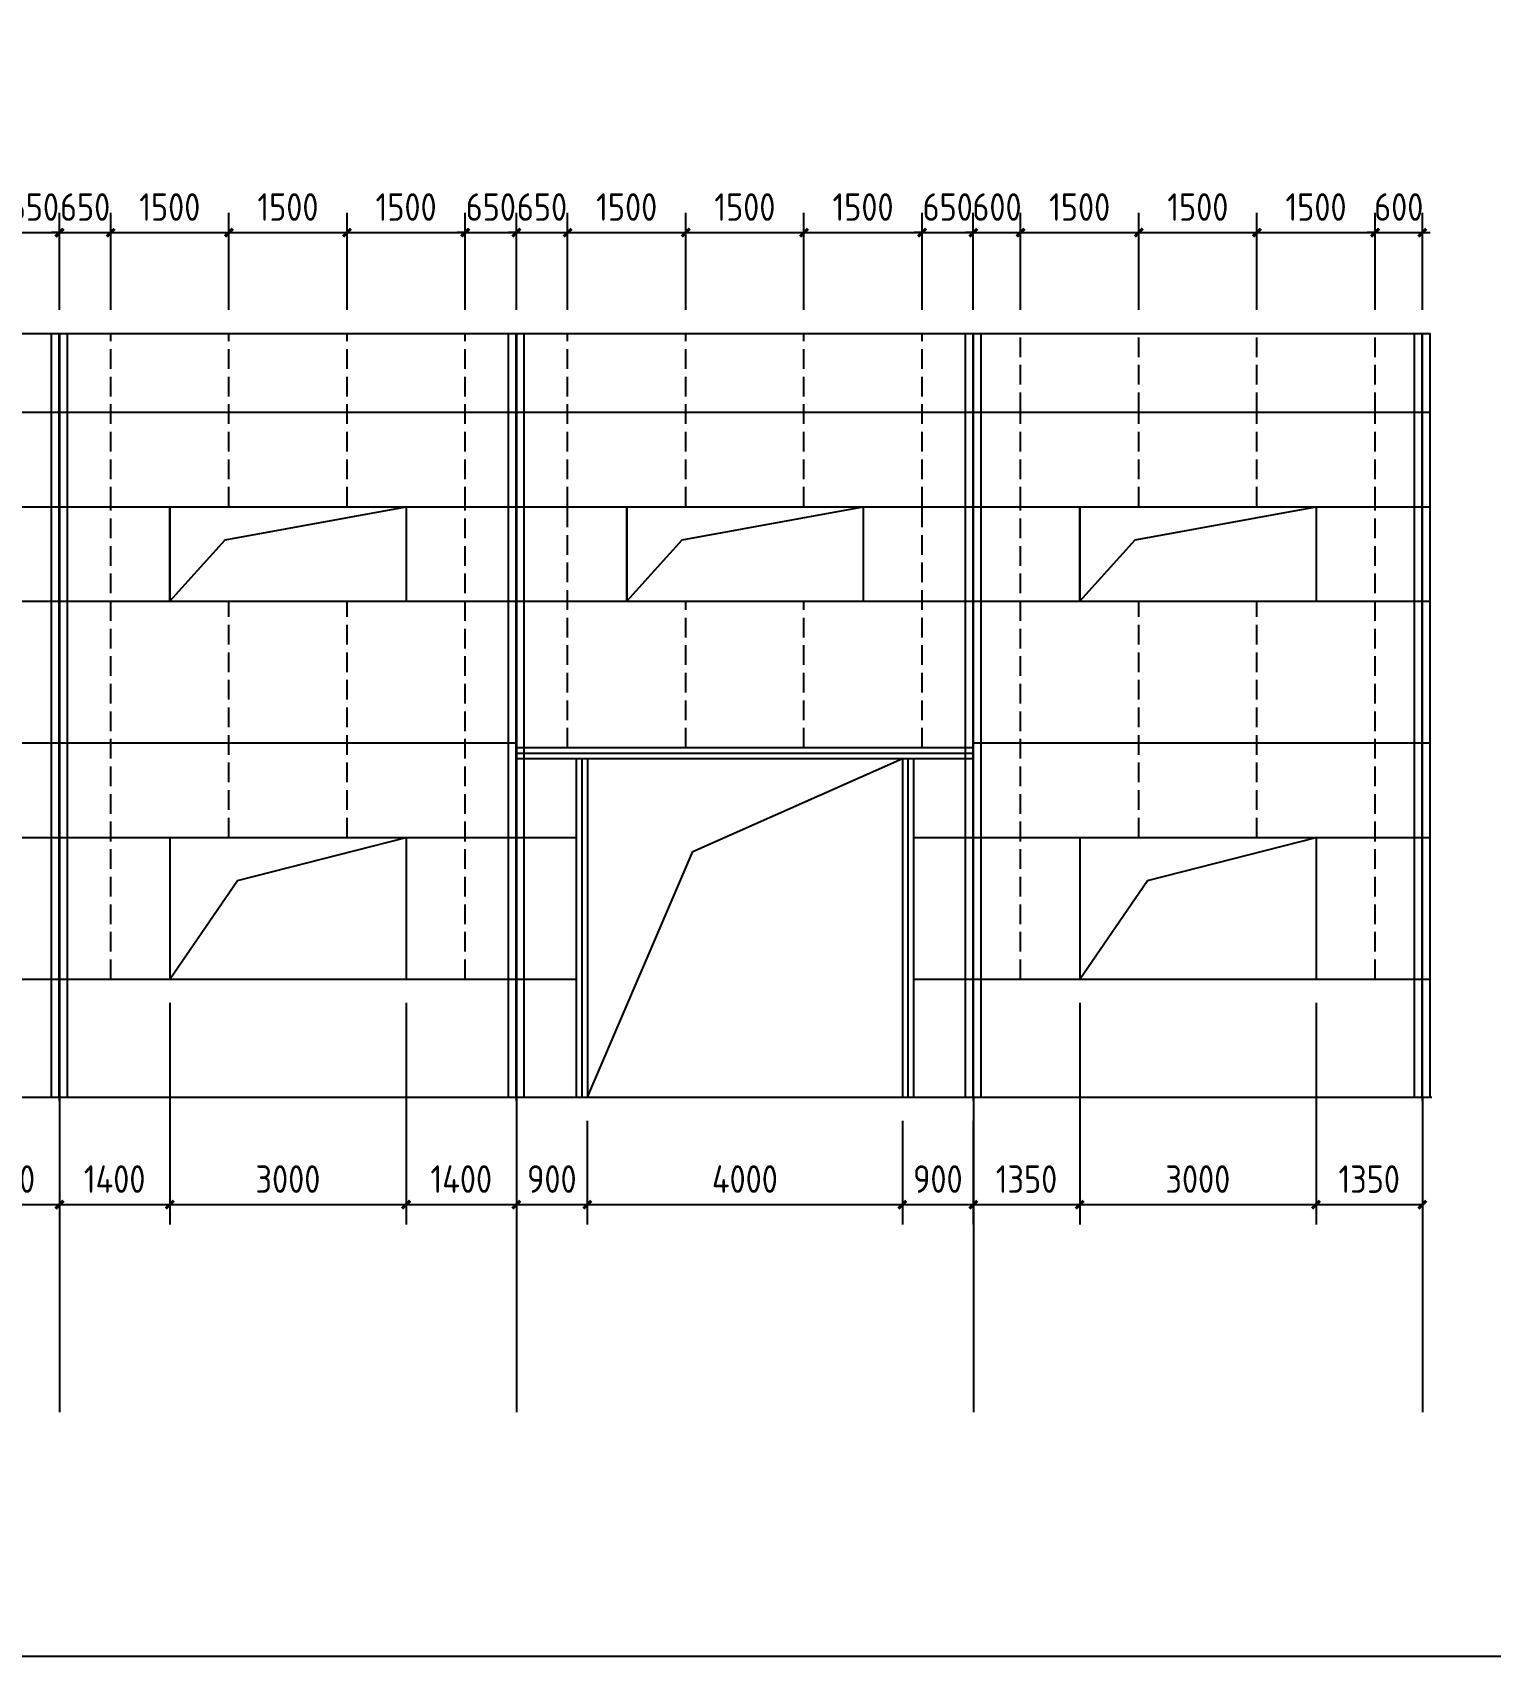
# Model space of a CAD drawing. Extents: x 102162 to 621267, y -39398 to 328893.
# Drawn here: x 502295 to 520803, y 118102 to 138726 of the extents above; entities that cross this region are included whole.
import ezdxf

# ---------------------------------------------------------------- set-up
doc = ezdxf.new("R2010")
doc.units = 0
doc.header["$LTSCALE"] = 1000
doc.header["$MEASUREMENT"] = 0
doc.linetypes.add('DASH', pattern=[0.35, 0.25, -0.1])
doc.layers.add('AXIS', color=3, linetype='Continuous')
doc.layers.add('DOTE', color=1, linetype='Continuous')
doc.styles.get("Standard").update_dxf_attribs({"font": 'gbenor.shx', "bigfont": 'gbcbig.shx'})
doc.dimstyles.get("Standard").update_dxf_attribs({"dimscale": 100, "dimtxt": 3.5, "dimasz": 1, "dimexe": 2.5, "dimexo": 3, "dimgap": 1.5, "dimtad": 1, "dimdec": 0, "dimzin": 0, "dimdsep": 46, "dimtxsty": 'Standard', "dimblk": 'ARCHTICK', "dimcen": 0.09, "dimadec": 0, "dimazin": 0, "dimtfac": 1, "dimtdec": 0, "dimtix": 1, "dimtmove": 2, "dimatfit": 3, "dimfxl": 1, "dimtolj": 1, "dimtzin": 0, "dimarcsym": 0})

# ---------------------------------------------------------------- blocks, each defined once
blk = doc.blocks.new('_ArchTick')
at = {"color": 0, "linetype": 'ByBlock', "const_width": 0.4}
blk.add_lwpolyline([(-0.5, -0.5), (0.5, 0.5)], dxfattribs=at)
blk = doc.blocks.new('*D8365')
at = {"color": 0, "lineweight": -2}
for p, q in [((501238, 126404), (501238, 123590)), ((502638, 124904), (502638, 123590)), ((501238, 123840), (502638, 123840))]:
    blk.add_line(p, q, dxfattribs=at)
at = {"layer": 'Defpoints', "color": 0}
for p in [(501238, 126704), (502638, 125204), (502638, 123840)]:
    blk.add_point(p, dxfattribs=at)
at = {"color": 0, "lineweight": -2, "xscale": 100, "yscale": 100, "zscale": 100, "rotation": 180}
blk.add_blockref('_ArchTick', (501238, 123840), dxfattribs=at)
at = {"color": 0, "lineweight": -2, "xscale": 100, "yscale": 100, "zscale": 100}
blk.add_blockref('_ArchTick', (502638, 123840), dxfattribs=at)
at = {"color": 0, "insert": (501938, 124165), "char_height": 350, "attachment_point": 5}
blk.add_mtext('\\A1;1400', dxfattribs=at)
blk = doc.blocks.new('*D8366')
at = {"color": 0, "lineweight": -2}
for p, q in [((504038, 126404), (504038, 123590)), ((502638, 124904), (502638, 123590)), ((502638, 123840), (504038, 123840))]:
    blk.add_line(p, q, dxfattribs=at)
at = {"layer": 'Defpoints', "color": 0}
for p in [(504038, 126704), (502638, 125204), (504038, 123840)]:
    blk.add_point(p, dxfattribs=at)
at = {"color": 0, "lineweight": -2, "xscale": 100, "yscale": 100, "zscale": 100, "rotation": 180}
blk.add_blockref('_ArchTick', (502638, 123840), dxfattribs=at)
at = {"color": 0, "lineweight": -2, "xscale": 100, "yscale": 100, "zscale": 100}
blk.add_blockref('_ArchTick', (504038, 123840), dxfattribs=at)
at = {"color": 0, "insert": (503338, 124165), "char_height": 350, "attachment_point": 5}
blk.add_mtext('\\A1;1400', dxfattribs=at)
blk = doc.blocks.new('*D8367')
at = {"color": 0, "lineweight": -2}
for p, q in [((504038, 126404), (504038, 123590)), ((507038, 126404), (507038, 123590)), ((504038, 123840), (507038, 123840))]:
    blk.add_line(p, q, dxfattribs=at)
at = {"layer": 'Defpoints', "color": 0}
for p in [(504038, 126704), (507038, 126704), (507038, 123840)]:
    blk.add_point(p, dxfattribs=at)
at = {"color": 0, "lineweight": -2, "xscale": 100, "yscale": 100, "zscale": 100, "rotation": 180}
blk.add_blockref('_ArchTick', (504038, 123840), dxfattribs=at)
at = {"color": 0, "lineweight": -2, "xscale": 100, "yscale": 100, "zscale": 100}
blk.add_blockref('_ArchTick', (507038, 123840), dxfattribs=at)
at = {"color": 0, "insert": (505538, 124165), "char_height": 350, "attachment_point": 5}
blk.add_mtext('\\A1;3000', dxfattribs=at)
blk = doc.blocks.new('*D8368')
at = {"color": 0, "lineweight": -2}
for p, q in [((507038, 126404), (507038, 123590)), ((508438, 124904), (508438, 123590)), ((507038, 123840), (508438, 123840))]:
    blk.add_line(p, q, dxfattribs=at)
at = {"layer": 'Defpoints', "color": 0}
for p in [(507038, 126704), (508438, 125204), (508438, 123840)]:
    blk.add_point(p, dxfattribs=at)
at = {"color": 0, "lineweight": -2, "xscale": 100, "yscale": 100, "zscale": 100, "rotation": 180}
blk.add_blockref('_ArchTick', (507038, 123840), dxfattribs=at)
at = {"color": 0, "lineweight": -2, "xscale": 100, "yscale": 100, "zscale": 100}
blk.add_blockref('_ArchTick', (508438, 123840), dxfattribs=at)
at = {"color": 0, "insert": (507738, 124165), "char_height": 350, "attachment_point": 5}
blk.add_mtext('\\A1;1400', dxfattribs=at)
blk = doc.blocks.new('*D8168')
at = {"color": 0, "lineweight": -2}
for p, q in [((508438, 124904), (508438, 123590)), ((509338, 124904), (509338, 123590)), ((508438, 123840), (509338, 123840))]:
    blk.add_line(p, q, dxfattribs=at)
at = {"layer": 'Defpoints', "color": 0}
for p in [(508438, 125204), (509338, 125204), (509338, 123840)]:
    blk.add_point(p, dxfattribs=at)
at = {"color": 0, "lineweight": -2, "xscale": 100, "yscale": 100, "zscale": 100, "rotation": 180}
blk.add_blockref('_ArchTick', (508438, 123840), dxfattribs=at)
at = {"color": 0, "lineweight": -2, "xscale": 100, "yscale": 100, "zscale": 100}
blk.add_blockref('_ArchTick', (509338, 123840), dxfattribs=at)
at = {"color": 0, "insert": (508888, 124165), "char_height": 350, "attachment_point": 5}
blk.add_mtext('\\A1;900', dxfattribs=at)
blk = doc.blocks.new('*D8169')
at = {"color": 0, "lineweight": -2}
for p, q in [((509338, 124904), (509338, 123590)), ((513338, 124904), (513338, 123590)), ((509338, 123840), (513338, 123840))]:
    blk.add_line(p, q, dxfattribs=at)
at = {"layer": 'Defpoints', "color": 0}
for p in [(509338, 125204), (513338, 125204), (513338, 123840)]:
    blk.add_point(p, dxfattribs=at)
at = {"color": 0, "lineweight": -2, "xscale": 100, "yscale": 100, "zscale": 100, "rotation": 180}
blk.add_blockref('_ArchTick', (509338, 123840), dxfattribs=at)
at = {"color": 0, "lineweight": -2, "xscale": 100, "yscale": 100, "zscale": 100}
blk.add_blockref('_ArchTick', (513338, 123840), dxfattribs=at)
at = {"color": 0, "insert": (511338, 124165), "char_height": 350, "attachment_point": 5}
blk.add_mtext('\\A1;4000', dxfattribs=at)
blk = doc.blocks.new('*D8170')
at = {"color": 0, "lineweight": -2}
for p, q in [((513338, 124904), (513338, 123590)), ((514238, 124904), (514238, 123590)), ((513338, 123840), (514238, 123840))]:
    blk.add_line(p, q, dxfattribs=at)
at = {"layer": 'Defpoints', "color": 0}
for p in [(513338, 125204), (514238, 125204), (514238, 123840)]:
    blk.add_point(p, dxfattribs=at)
at = {"color": 0, "lineweight": -2, "xscale": 100, "yscale": 100, "zscale": 100, "rotation": 180}
blk.add_blockref('_ArchTick', (513338, 123840), dxfattribs=at)
at = {"color": 0, "lineweight": -2, "xscale": 100, "yscale": 100, "zscale": 100}
blk.add_blockref('_ArchTick', (514238, 123840), dxfattribs=at)
at = {"color": 0, "insert": (513788, 124165), "char_height": 350, "attachment_point": 5}
blk.add_mtext('\\A1;900', dxfattribs=at)
blk = doc.blocks.new('*D8369')
at = {"color": 0, "lineweight": -2}
for p, q in [((515588, 126404), (515588, 123590)), ((514238, 124904), (514238, 123590)), ((514238, 123840), (515588, 123840))]:
    blk.add_line(p, q, dxfattribs=at)
at = {"layer": 'Defpoints', "color": 0}
for p in [(515588, 126704), (514238, 125204), (515588, 123840)]:
    blk.add_point(p, dxfattribs=at)
at = {"color": 0, "lineweight": -2, "xscale": 100, "yscale": 100, "zscale": 100, "rotation": 180}
blk.add_blockref('_ArchTick', (514238, 123840), dxfattribs=at)
at = {"color": 0, "lineweight": -2, "xscale": 100, "yscale": 100, "zscale": 100}
blk.add_blockref('_ArchTick', (515588, 123840), dxfattribs=at)
at = {"color": 0, "insert": (514913, 124165), "char_height": 350, "attachment_point": 5}
blk.add_mtext('\\A1;1350', dxfattribs=at)
blk = doc.blocks.new('*D8370')
at = {"color": 0, "lineweight": -2}
for p, q in [((515588, 126404), (515588, 123590)), ((518588, 126404), (518588, 123590)), ((515588, 123840), (518588, 123840))]:
    blk.add_line(p, q, dxfattribs=at)
at = {"layer": 'Defpoints', "color": 0}
for p in [(515588, 126704), (518588, 126704), (518588, 123840)]:
    blk.add_point(p, dxfattribs=at)
at = {"color": 0, "lineweight": -2, "xscale": 100, "yscale": 100, "zscale": 100, "rotation": 180}
blk.add_blockref('_ArchTick', (515588, 123840), dxfattribs=at)
at = {"color": 0, "lineweight": -2, "xscale": 100, "yscale": 100, "zscale": 100}
blk.add_blockref('_ArchTick', (518588, 123840), dxfattribs=at)
at = {"color": 0, "insert": (517088, 124165), "char_height": 350, "attachment_point": 5}
blk.add_mtext('\\A1;3000', dxfattribs=at)
blk = doc.blocks.new('*D8371')
at = {"color": 0, "lineweight": -2}
for p, q in [((518588, 126404), (518588, 123590)), ((519938, 124904), (519938, 123590)), ((518588, 123840), (519938, 123840))]:
    blk.add_line(p, q, dxfattribs=at)
at = {"layer": 'Defpoints', "color": 0}
for p in [(518588, 126704), (519938, 125204), (519938, 123840)]:
    blk.add_point(p, dxfattribs=at)
at = {"color": 0, "lineweight": -2, "xscale": 100, "yscale": 100, "zscale": 100, "rotation": 180}
blk.add_blockref('_ArchTick', (518588, 123840), dxfattribs=at)
at = {"color": 0, "lineweight": -2, "xscale": 100, "yscale": 100, "zscale": 100}
blk.add_blockref('_ArchTick', (519938, 123840), dxfattribs=at)
at = {"color": 0, "insert": (519263, 124165), "char_height": 350, "attachment_point": 5}
blk.add_mtext('\\A1;1350', dxfattribs=at)
blk = doc.blocks.new('*D8386')
at = {"color": 0, "lineweight": -2}
for p, q in [((501988, 135204), (501988, 136434)), ((502638, 135204), (502638, 136434)), ((501988, 136184), (501888, 136184)), ((501988, 136184), (502638, 136184)), ((502638, 136184), (502738, 136184))]:
    blk.add_line(p, q, dxfattribs=at)
at = {"layer": 'Defpoints', "color": 0}
for p in [(502638, 136184), (501988, 134904), (502638, 134904)]:
    blk.add_point(p, dxfattribs=at)
at = {"color": 0, "lineweight": -2, "xscale": 100, "yscale": 100, "zscale": 100}
blk.add_blockref('_ArchTick', (501988, 136184), dxfattribs=at)
at = {"color": 0, "lineweight": -2, "xscale": 100, "yscale": 100, "zscale": 100, "rotation": 180}
blk.add_blockref('_ArchTick', (502638, 136184), dxfattribs=at)
at = {"color": 0, "insert": (502313, 136509), "char_height": 350, "attachment_point": 5}
blk.add_mtext('\\A1;650', dxfattribs=at)
blk = doc.blocks.new('*D8387')
at = {"color": 0, "lineweight": -2}
for p, q in [((502638, 135204), (502638, 136434)), ((503288, 135204), (503288, 136434)), ((502638, 136184), (502538, 136184)), ((502638, 136184), (503288, 136184)), ((503288, 136184), (503388, 136184))]:
    blk.add_line(p, q, dxfattribs=at)
at = {"layer": 'Defpoints', "color": 0}
for p in [(503288, 136184), (502638, 134904), (503288, 134904)]:
    blk.add_point(p, dxfattribs=at)
at = {"color": 0, "lineweight": -2, "xscale": 100, "yscale": 100, "zscale": 100}
blk.add_blockref('_ArchTick', (502638, 136184), dxfattribs=at)
at = {"color": 0, "lineweight": -2, "xscale": 100, "yscale": 100, "zscale": 100, "rotation": 180}
blk.add_blockref('_ArchTick', (503288, 136184), dxfattribs=at)
at = {"color": 0, "insert": (502963, 136509), "char_height": 350, "attachment_point": 5}
blk.add_mtext('\\A1;650', dxfattribs=at)
blk = doc.blocks.new('*D8388')
at = {"color": 0, "lineweight": -2}
for p, q in [((503288, 135204), (503288, 136434)), ((504788, 135204), (504788, 136434)), ((503288, 136184), (504788, 136184))]:
    blk.add_line(p, q, dxfattribs=at)
at = {"layer": 'Defpoints', "color": 0}
for p in [(504788, 136184), (503288, 134904), (504788, 134904)]:
    blk.add_point(p, dxfattribs=at)
at = {"color": 0, "lineweight": -2, "xscale": 100, "yscale": 100, "zscale": 100, "rotation": 180}
blk.add_blockref('_ArchTick', (503288, 136184), dxfattribs=at)
at = {"color": 0, "lineweight": -2, "xscale": 100, "yscale": 100, "zscale": 100}
blk.add_blockref('_ArchTick', (504788, 136184), dxfattribs=at)
at = {"color": 0, "insert": (504038, 136509), "char_height": 350, "attachment_point": 5}
blk.add_mtext('\\A1;1500', dxfattribs=at)
blk = doc.blocks.new('*D8389')
at = {"color": 0, "lineweight": -2}
for p, q in [((504788, 135204), (504788, 136434)), ((506288, 135204), (506288, 136434)), ((504788, 136184), (506288, 136184))]:
    blk.add_line(p, q, dxfattribs=at)
at = {"layer": 'Defpoints', "color": 0}
for p in [(506288, 136184), (504788, 134904), (506288, 134904)]:
    blk.add_point(p, dxfattribs=at)
at = {"color": 0, "lineweight": -2, "xscale": 100, "yscale": 100, "zscale": 100, "rotation": 180}
blk.add_blockref('_ArchTick', (504788, 136184), dxfattribs=at)
at = {"color": 0, "lineweight": -2, "xscale": 100, "yscale": 100, "zscale": 100}
blk.add_blockref('_ArchTick', (506288, 136184), dxfattribs=at)
at = {"color": 0, "insert": (505538, 136509), "char_height": 350, "attachment_point": 5}
blk.add_mtext('\\A1;1500', dxfattribs=at)
blk = doc.blocks.new('*D8390')
at = {"color": 0, "lineweight": -2}
for p, q in [((506288, 135204), (506288, 136434)), ((507788, 135204), (507788, 136434)), ((506288, 136184), (507788, 136184))]:
    blk.add_line(p, q, dxfattribs=at)
at = {"layer": 'Defpoints', "color": 0}
for p in [(507788, 136184), (506288, 134904), (507788, 134904)]:
    blk.add_point(p, dxfattribs=at)
at = {"color": 0, "lineweight": -2, "xscale": 100, "yscale": 100, "zscale": 100, "rotation": 180}
blk.add_blockref('_ArchTick', (506288, 136184), dxfattribs=at)
at = {"color": 0, "lineweight": -2, "xscale": 100, "yscale": 100, "zscale": 100}
blk.add_blockref('_ArchTick', (507788, 136184), dxfattribs=at)
at = {"color": 0, "insert": (507038, 136509), "char_height": 350, "attachment_point": 5}
blk.add_mtext('\\A1;1500', dxfattribs=at)
blk = doc.blocks.new('*D8391')
at = {"color": 0, "lineweight": -2}
for p, q in [((507788, 135204), (507788, 136434)), ((508438, 135204), (508438, 136434)), ((507788, 136184), (507688, 136184)), ((507788, 136184), (508438, 136184)), ((508438, 136184), (508538, 136184))]:
    blk.add_line(p, q, dxfattribs=at)
at = {"layer": 'Defpoints', "color": 0}
for p in [(508438, 136184), (507788, 134904), (508438, 134904)]:
    blk.add_point(p, dxfattribs=at)
at = {"color": 0, "lineweight": -2, "xscale": 100, "yscale": 100, "zscale": 100}
blk.add_blockref('_ArchTick', (507788, 136184), dxfattribs=at)
at = {"color": 0, "lineweight": -2, "xscale": 100, "yscale": 100, "zscale": 100, "rotation": 180}
blk.add_blockref('_ArchTick', (508438, 136184), dxfattribs=at)
at = {"color": 0, "insert": (508113, 136509), "char_height": 350, "attachment_point": 5}
blk.add_mtext('\\A1;650', dxfattribs=at)
blk = doc.blocks.new('*D8392')
at = {"color": 0, "lineweight": -2}
for p, q in [((508438, 135204), (508438, 136434)), ((509088, 135204), (509088, 136434)), ((508438, 136184), (508338, 136184)), ((508438, 136184), (509088, 136184)), ((509088, 136184), (509188, 136184))]:
    blk.add_line(p, q, dxfattribs=at)
at = {"layer": 'Defpoints', "color": 0}
for p in [(509088, 136184), (508438, 134904), (509088, 134904)]:
    blk.add_point(p, dxfattribs=at)
at = {"color": 0, "lineweight": -2, "xscale": 100, "yscale": 100, "zscale": 100}
blk.add_blockref('_ArchTick', (508438, 136184), dxfattribs=at)
at = {"color": 0, "lineweight": -2, "xscale": 100, "yscale": 100, "zscale": 100, "rotation": 180}
blk.add_blockref('_ArchTick', (509088, 136184), dxfattribs=at)
at = {"color": 0, "insert": (508763, 136509), "char_height": 350, "attachment_point": 5}
blk.add_mtext('\\A1;650', dxfattribs=at)
blk = doc.blocks.new('*D8393')
at = {"color": 0, "lineweight": -2}
for p, q in [((509088, 135204), (509088, 136434)), ((510588, 135204), (510588, 136434)), ((509088, 136184), (510588, 136184))]:
    blk.add_line(p, q, dxfattribs=at)
at = {"layer": 'Defpoints', "color": 0}
for p in [(510588, 136184), (509088, 134904), (510588, 134904)]:
    blk.add_point(p, dxfattribs=at)
at = {"color": 0, "lineweight": -2, "xscale": 100, "yscale": 100, "zscale": 100, "rotation": 180}
blk.add_blockref('_ArchTick', (509088, 136184), dxfattribs=at)
at = {"color": 0, "lineweight": -2, "xscale": 100, "yscale": 100, "zscale": 100}
blk.add_blockref('_ArchTick', (510588, 136184), dxfattribs=at)
at = {"color": 0, "insert": (509838, 136509), "char_height": 350, "attachment_point": 5}
blk.add_mtext('\\A1;1500', dxfattribs=at)
blk = doc.blocks.new('*D8394')
at = {"color": 0, "lineweight": -2}
for p, q in [((510588, 135204), (510588, 136434)), ((512088, 135204), (512088, 136434)), ((510588, 136184), (512088, 136184))]:
    blk.add_line(p, q, dxfattribs=at)
at = {"layer": 'Defpoints', "color": 0}
for p in [(512088, 136184), (510588, 134904), (512088, 134904)]:
    blk.add_point(p, dxfattribs=at)
at = {"color": 0, "lineweight": -2, "xscale": 100, "yscale": 100, "zscale": 100, "rotation": 180}
blk.add_blockref('_ArchTick', (510588, 136184), dxfattribs=at)
at = {"color": 0, "lineweight": -2, "xscale": 100, "yscale": 100, "zscale": 100}
blk.add_blockref('_ArchTick', (512088, 136184), dxfattribs=at)
at = {"color": 0, "insert": (511338, 136509), "char_height": 350, "attachment_point": 5}
blk.add_mtext('\\A1;1500', dxfattribs=at)
blk = doc.blocks.new('*D8395')
at = {"color": 0, "lineweight": -2}
for p, q in [((512088, 135204), (512088, 136434)), ((513588, 135204), (513588, 136434)), ((512088, 136184), (513588, 136184))]:
    blk.add_line(p, q, dxfattribs=at)
at = {"layer": 'Defpoints', "color": 0}
for p in [(513588, 136184), (512088, 134904), (513588, 134904)]:
    blk.add_point(p, dxfattribs=at)
at = {"color": 0, "lineweight": -2, "xscale": 100, "yscale": 100, "zscale": 100, "rotation": 180}
blk.add_blockref('_ArchTick', (512088, 136184), dxfattribs=at)
at = {"color": 0, "lineweight": -2, "xscale": 100, "yscale": 100, "zscale": 100}
blk.add_blockref('_ArchTick', (513588, 136184), dxfattribs=at)
at = {"color": 0, "insert": (512838, 136509), "char_height": 350, "attachment_point": 5}
blk.add_mtext('\\A1;1500', dxfattribs=at)
blk = doc.blocks.new('*D8396')
at = {"color": 0, "lineweight": -2}
for p, q in [((513588, 135204), (513588, 136434)), ((514238, 135204), (514238, 136434)), ((513588, 136184), (513488, 136184)), ((513588, 136184), (514238, 136184)), ((514238, 136184), (514338, 136184))]:
    blk.add_line(p, q, dxfattribs=at)
at = {"layer": 'Defpoints', "color": 0}
for p in [(514238, 136184), (513588, 134904), (514238, 134904)]:
    blk.add_point(p, dxfattribs=at)
at = {"color": 0, "lineweight": -2, "xscale": 100, "yscale": 100, "zscale": 100}
blk.add_blockref('_ArchTick', (513588, 136184), dxfattribs=at)
at = {"color": 0, "lineweight": -2, "xscale": 100, "yscale": 100, "zscale": 100, "rotation": 180}
blk.add_blockref('_ArchTick', (514238, 136184), dxfattribs=at)
at = {"color": 0, "insert": (513913, 136509), "char_height": 350, "attachment_point": 5}
blk.add_mtext('\\A1;650', dxfattribs=at)
blk = doc.blocks.new('*D8397')
at = {"color": 0, "lineweight": -2}
for p, q in [((514238, 135204), (514238, 136434)), ((514838, 135204), (514838, 136434)), ((514238, 136184), (514138, 136184)), ((514238, 136184), (514838, 136184)), ((514838, 136184), (514938, 136184))]:
    blk.add_line(p, q, dxfattribs=at)
at = {"layer": 'Defpoints', "color": 0}
for p in [(514838, 136184), (514238, 134904), (514838, 134904)]:
    blk.add_point(p, dxfattribs=at)
at = {"color": 0, "lineweight": -2, "xscale": 100, "yscale": 100, "zscale": 100}
blk.add_blockref('_ArchTick', (514238, 136184), dxfattribs=at)
at = {"color": 0, "lineweight": -2, "xscale": 100, "yscale": 100, "zscale": 100, "rotation": 180}
blk.add_blockref('_ArchTick', (514838, 136184), dxfattribs=at)
at = {"color": 0, "insert": (514538, 136509), "char_height": 350, "attachment_point": 5}
blk.add_mtext('\\A1;600', dxfattribs=at)
blk = doc.blocks.new('*D8398')
at = {"color": 0, "lineweight": -2}
for p, q in [((514838, 135204), (514838, 136434)), ((516338, 135204), (516338, 136434)), ((514838, 136184), (516338, 136184))]:
    blk.add_line(p, q, dxfattribs=at)
at = {"layer": 'Defpoints', "color": 0}
for p in [(516338, 136184), (514838, 134904), (516338, 134904)]:
    blk.add_point(p, dxfattribs=at)
at = {"color": 0, "lineweight": -2, "xscale": 100, "yscale": 100, "zscale": 100, "rotation": 180}
blk.add_blockref('_ArchTick', (514838, 136184), dxfattribs=at)
at = {"color": 0, "lineweight": -2, "xscale": 100, "yscale": 100, "zscale": 100}
blk.add_blockref('_ArchTick', (516338, 136184), dxfattribs=at)
at = {"color": 0, "insert": (515588, 136509), "char_height": 350, "attachment_point": 5}
blk.add_mtext('\\A1;1500', dxfattribs=at)
blk = doc.blocks.new('*D8399')
at = {"color": 0, "lineweight": -2}
for p, q in [((516338, 135204), (516338, 136434)), ((517838, 135204), (517838, 136434)), ((516338, 136184), (517838, 136184))]:
    blk.add_line(p, q, dxfattribs=at)
at = {"layer": 'Defpoints', "color": 0}
for p in [(517838, 136184), (516338, 134904), (517838, 134904)]:
    blk.add_point(p, dxfattribs=at)
at = {"color": 0, "lineweight": -2, "xscale": 100, "yscale": 100, "zscale": 100, "rotation": 180}
blk.add_blockref('_ArchTick', (516338, 136184), dxfattribs=at)
at = {"color": 0, "lineweight": -2, "xscale": 100, "yscale": 100, "zscale": 100}
blk.add_blockref('_ArchTick', (517838, 136184), dxfattribs=at)
at = {"color": 0, "insert": (517088, 136509), "char_height": 350, "attachment_point": 5}
blk.add_mtext('\\A1;1500', dxfattribs=at)
blk = doc.blocks.new('*D8400')
at = {"color": 0, "lineweight": -2}
for p, q in [((517838, 135204), (517838, 136434)), ((519338, 135204), (519338, 136434)), ((517838, 136184), (519338, 136184))]:
    blk.add_line(p, q, dxfattribs=at)
at = {"layer": 'Defpoints', "color": 0}
for p in [(519338, 136184), (517838, 134904), (519338, 134904)]:
    blk.add_point(p, dxfattribs=at)
at = {"color": 0, "lineweight": -2, "xscale": 100, "yscale": 100, "zscale": 100, "rotation": 180}
blk.add_blockref('_ArchTick', (517838, 136184), dxfattribs=at)
at = {"color": 0, "lineweight": -2, "xscale": 100, "yscale": 100, "zscale": 100}
blk.add_blockref('_ArchTick', (519338, 136184), dxfattribs=at)
at = {"color": 0, "insert": (518588, 136509), "char_height": 350, "attachment_point": 5}
blk.add_mtext('\\A1;1500', dxfattribs=at)
blk = doc.blocks.new('*D8401')
at = {"color": 0, "lineweight": -2}
for p, q in [((519338, 135204), (519338, 136434)), ((519938, 135204), (519938, 136434)), ((519338, 136184), (519238, 136184)), ((519338, 136184), (519938, 136184)), ((519938, 136184), (520038, 136184))]:
    blk.add_line(p, q, dxfattribs=at)
at = {"layer": 'Defpoints', "color": 0}
for p in [(519938, 136184), (519338, 134904), (519938, 134904)]:
    blk.add_point(p, dxfattribs=at)
at = {"color": 0, "lineweight": -2, "xscale": 100, "yscale": 100, "zscale": 100}
blk.add_blockref('_ArchTick', (519338, 136184), dxfattribs=at)
at = {"color": 0, "lineweight": -2, "xscale": 100, "yscale": 100, "zscale": 100, "rotation": 180}
blk.add_blockref('_ArchTick', (519938, 136184), dxfattribs=at)
at = {"color": 0, "insert": (519638, 136509), "char_height": 350, "attachment_point": 5}
blk.add_mtext('\\A1;600', dxfattribs=at)

msp = doc.modelspace()

# ---------------------------------------------------------------- linework, layer by layer
for p, q in [((485238.3, 134903.7), (520038.3, 134903.7)), ((485238.3, 133903.7), (520038.3, 133903.7)), ((485238.3, 132703.7), (520038.3, 132703.7)), ((504038.3, 132703.7), (504038.3, 131503.7)), ((504742.6, 132282.2), (507038.3, 132703.7)), ((507038.3, 132703.7), (507038.3, 131503.7)), ((509838.3, 132703.7), (509838.3, 131503.7)), ((510542.6, 132282.2), (512838.3, 132703.7)), ((512838.3, 132703.7), (512838.3, 131503.7)), ((515588.3, 132703.7), (515588.3, 131503.7)), ((516292.6, 132282.2), (518588.3, 132703.7)), ((518588.3, 132703.7), (518588.3, 131503.7)), ((504038.3, 131503.7), (504742.6, 132282.2)), ((509838.3, 131503.7), (510542.6, 132282.2)), ((515588.3, 131503.7), (516292.6, 132282.2)), ((485238.3, 131503.7), (520038.3, 131503.7)), ((485238.3, 129703.7), (508441.3, 129703.7)), ((508435.3, 129643.7), (514241.3, 129643.7)), ((508435.3, 129573.7), (514241.3, 129573.7)), ((514235.3, 129703.7), (520038.3, 129703.7)), ((508435.3, 129503.7), (514241.3, 129503.7)), ((509198.3, 129503.7), (509198.3, 125203.7)), ((509268.3, 129503.7), (509268.3, 125203.7)), ((509338.3, 129503.7), (509338.3, 125203.7)), ((510675.6, 128326.6), (513338.3, 129503.7)), ((513338.3, 129503.7), (513338.3, 125203.7)), ((513408.3, 129503.7), (513408.3, 125203.7)), ((513478.3, 129503.7), (513478.3, 125203.7)), ((485238.3, 128503.7), (509198.3, 128503.7)), ((504038.3, 128503.7), (504038.3, 126703.7)), ((504898.7, 127956.3), (507038.3, 128503.7)), ((507038.3, 128503.7), (507038.3, 126703.7)), ((513478.3, 128503.7), (520038.3, 128503.7)), ((515588.3, 128503.7), (515588.3, 126703.7)), ((516448.7, 127956.3), (518588.3, 128503.7)), ((518588.3, 128503.7), (518588.3, 126703.7)), ((509338.3, 125203.7), (510675.6, 128326.6)), ((504038.3, 126703.7), (504898.7, 127956.3)), ((515588.3, 126703.7), (516448.7, 127956.3)), ((485238.3, 126703.7), (509198.3, 126703.7)), ((513478.3, 126703.7), (520038.3, 126703.7)), ((485218.3, 125203.7), (520058.3, 125203.7))]:
    msp.add_line(p, q)
at = {"color": 6}
for p, q in [((504038.3, 131503.7), (504038.3, 132703.7)), ((507038.3, 132703.7), (507038.3, 131503.7)), ((509838.3, 131503.7), (509838.3, 132703.7)), ((512838.3, 132703.7), (512838.3, 131503.7)), ((515588.3, 131503.7), (515588.3, 132703.7)), ((518588.3, 132703.7), (518588.3, 131503.7)), ((504038.3, 128503.7), (504038.3, 126703.7)), ((504038.3, 128503.7), (507038.3, 128503.7)), ((507038.3, 128503.7), (507038.3, 126703.7)), ((515588.3, 128503.7), (515588.3, 126703.7)), ((515588.3, 128503.7), (518588.3, 128503.7)), ((518588.3, 128503.7), (518588.3, 126703.7))]:
    msp.add_line(p, q, dxfattribs=at)
msp.add_lwpolyline([(473411.7, 160101.7), (532811.7, 160101.7), (532811.7, 118101.7), (473411.7, 118101.7)], close=True)
at = {"layer": 'AXIS'}
for p, q in [((502638.3, 125203.7), (502638.3, 121203.7)), ((508438.3, 125203.7), (508438.3, 121203.7)), ((514238.3, 125203.7), (514238.3, 121203.7)), ((519938.3, 125203.7), (519938.3, 121203.7))]:
    msp.add_line(p, q, dxfattribs=at)
at = {"layer": 'DOTE', "color": 0}
for p, q in [((502538.3, 125203.7), (502538.3, 134903.7)), ((502635.3, 125203.7), (502635.3, 134903.7)), ((502641.3, 125203.7), (502641.3, 134903.7)), ((502738.3, 125203.7), (502738.3, 134903.7)), ((508338.3, 125203.7), (508338.3, 134903.7)), ((508435.3, 125203.7), (508435.3, 134903.7)), ((508441.3, 125203.7), (508441.3, 134903.7)), ((508538.3, 125203.7), (508538.3, 134903.7)), ((514138.3, 125203.7), (514138.3, 134903.7)), ((514235.3, 125203.7), (514235.3, 134903.7)), ((514241.3, 125203.7), (514241.3, 134903.7)), ((514338.3, 125203.7), (514338.3, 134903.7)), ((519838.3, 125203.7), (519838.3, 134903.7)), ((519935.3, 125203.7), (519935.3, 134903.7)), ((519941.3, 125203.7), (519941.3, 134903.7)), ((520038.3, 125203.7), (520038.3, 134903.7))]:
    msp.add_line(p, q, dxfattribs=at)
at = {"layer": 'DOTE'}
for p, q in [((502638.3, 125153.7), (502638.3, 134903.7)), ((502638.3, 125153.7), (502638.3, 134903.7)), ((508438.3, 125153.7), (508438.3, 134903.7)), ((508438.3, 125153.7), (508438.3, 134903.7)), ((514238.3, 125153.7), (514238.3, 134903.7)), ((514238.3, 125153.7), (514238.3, 134903.7)), ((519938.3, 125153.7), (519938.3, 134903.7)), ((519938.3, 125153.7), (519938.3, 134903.7))]:
    msp.add_line(p, q, dxfattribs=at)
at = {"layer": 'DOTE', "color": 4, "linetype": 'DASH'}
for p, q in [((503288.3, 132703.7), (503288.3, 134903.7)), ((504788.3, 132703.7), (504788.3, 134903.7)), ((506288.3, 132703.7), (506288.3, 134903.7)), ((506288.3, 132703.7), (506288.3, 134903.7)), ((507788.3, 132703.7), (507788.3, 134903.7)), ((509088.3, 132703.7), (509088.3, 134903.7)), ((510588.3, 132703.7), (510588.3, 134903.7)), ((512088.3, 132703.7), (512088.3, 134903.7)), ((513588.3, 132703.7), (513588.3, 134903.7)), ((514838.3, 133903.7), (514838.3, 134903.7)), ((516338.3, 133903.7), (516338.3, 134903.7)), ((517838.3, 133903.7), (517838.3, 134903.7)), ((519338.3, 133903.7), (519338.3, 134903.7)), ((514838.3, 132703.7), (514838.3, 133903.7)), ((516338.3, 132703.7), (516338.3, 133903.7)), ((517838.3, 132703.7), (517838.3, 133903.7)), ((519338.3, 132703.7), (519338.3, 133903.7)), ((503288.3, 126703.7), (503288.3, 132703.7)), ((507788.3, 126703.7), (507788.3, 132703.7)), ((509088.3, 129643.7), (509088.3, 132703.7)), ((513588.3, 129643.7), (513588.3, 132703.7)), ((514838.3, 126703.7), (514838.3, 132703.7)), ((519338.3, 126703.7), (519338.3, 132703.7)), ((504788.3, 128503.7), (504788.3, 131503.7)), ((506288.3, 128503.7), (506288.3, 131503.7)), ((510588.3, 129643.7), (510588.3, 131503.7)), ((512088.3, 129643.7), (512088.3, 131503.7)), ((516338.3, 128503.7), (516338.3, 131503.7)), ((517838.3, 128503.7), (517838.3, 131503.7))]:
    msp.add_line(p, q, dxfattribs=at)

# ---------------------------------------------------------------- dimensions: what is measured, and where the dimension line sits
for base, p1, p2, picture, middle in [((502638.3, 136183.9), (501988.3, 134903.7), (502638.3, 134903.7), '*D8386', (502313.3, 136508.9)), ((503288.3, 136183.9), (502638.3, 134903.7), (503288.3, 134903.7), '*D8387', (502963.3, 136508.9)), ((504788.3, 136183.9), (503288.3, 134903.7), (504788.3, 134903.7), '*D8388', (504038.3, 136508.9)), ((506288.3, 136183.9), (504788.3, 134903.7), (506288.3, 134903.7), '*D8389', (505538.3, 136508.9)), ((507788.3, 136183.9), (506288.3, 134903.7), (507788.3, 134903.7), '*D8390', (507038.3, 136508.9)), ((508438.3, 136183.9), (507788.3, 134903.7), (508438.3, 134903.7), '*D8391', (508113.3, 136508.9)), ((509088.3, 136183.9), (508438.3, 134903.7), (509088.3, 134903.7), '*D8392', (508763.3, 136508.9)), ((510588.3, 136183.9), (509088.3, 134903.7), (510588.3, 134903.7), '*D8393', (509838.3, 136508.9)), ((512088.3, 136183.9), (510588.3, 134903.7), (512088.3, 134903.7), '*D8394', (511338.3, 136508.9)), ((513588.3, 136183.9), (512088.3, 134903.7), (513588.3, 134903.7), '*D8395', (512838.3, 136508.9)), ((514238.3, 136183.9), (513588.3, 134903.7), (514238.3, 134903.7), '*D8396', (513913.3, 136508.9)), ((514838.3, 136183.9), (514238.3, 134903.7), (514838.3, 134903.7), '*D8397', (514538.3, 136508.9)), ((516338.3, 136183.9), (514838.3, 134903.7), (516338.3, 134903.7), '*D8398', (515588.3, 136508.9)), ((517838.3, 136183.9), (516338.3, 134903.7), (517838.3, 134903.7), '*D8399', (517088.3, 136508.9)), ((519338.3, 136183.9), (517838.3, 134903.7), (519338.3, 134903.7), '*D8400', (518588.3, 136508.9)), ((519938.3, 136183.9), (519338.3, 134903.7), (519938.3, 134903.7), '*D8401', (519638.3, 136508.9)), ((502638.3, 123839.7), (501238.3, 126703.7), (502638.3, 125203.7), '*D8365', (501938.3, 124164.7)), ((504038.3, 123839.7), (502638.3, 125203.7), (504038.3, 126703.7), '*D8366', (503338.3, 124164.7)), ((507038.3, 123839.7), (504038.3, 126703.7), (507038.3, 126703.7), '*D8367', (505538.3, 124164.7)), ((508438.3, 123839.7), (507038.3, 126703.7), (508438.3, 125203.7), '*D8368', (507738.3, 124164.7)), ((515588.3, 123839.7), (514238.3, 125203.7), (515588.3, 126703.7), '*D8369', (514913.3, 124164.7)), ((518588.3, 123839.7), (515588.3, 126703.7), (518588.3, 126703.7), '*D8370', (517088.3, 124164.7)), ((519938.3, 123839.7), (518588.3, 126703.7), (519938.3, 125203.7), '*D8371', (519263.3, 124164.7)), ((509338.3, 123839.7), (508438.3, 125203.7), (509338.3, 125203.7), '*D8168', (508888.3, 124164.7)), ((513338.3, 123839.7), (509338.3, 125203.7), (513338.3, 125203.7), '*D8169', (511338.3, 124164.7)), ((514238.3, 123839.7), (513338.3, 125203.7), (514238.3, 125203.7), '*D8170', (513788.3, 124164.7))]:
    dim = msp.add_linear_dim(base=base, p1=p1, p2=p2, dimstyle='Standard')
    dim.commit()
    dim.dimension.update_dxf_attribs({"geometry": picture, "text_midpoint": middle})

doc.saveas('drawing.dxf')
